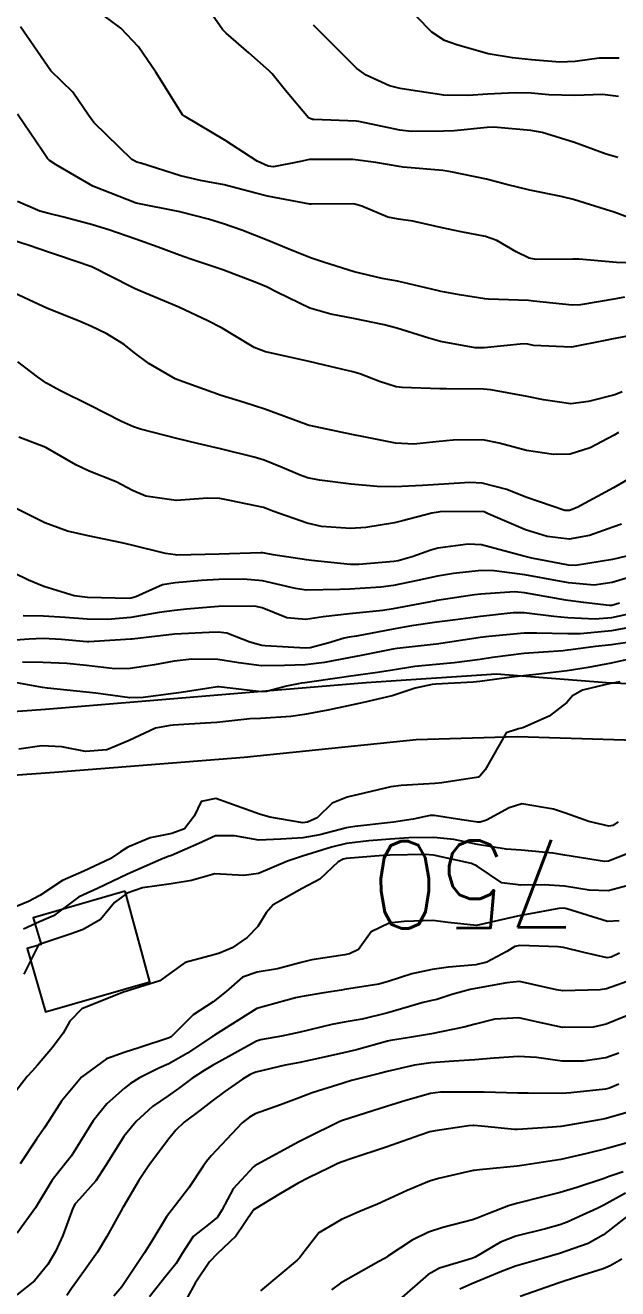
# Model space of a CAD drawing. Header units: metres. Extents: x 318500 to 325275, y 7408834 to 7428799.
# Drawn here: x 323362 to 323389.1, y 7421012.5 to 7421070.3 of the extents above; entities that cross this region are included whole.
import ezdxf
from ezdxf.enums import TextEntityAlignment as Align

# ---------------------------------------------------------------- set-up
doc = ezdxf.new("R2010")
doc.units = ezdxf.units.M
doc.header["$MEASUREMENT"] = 0
for name, color, linetype in [('Cotas', 45, 'Continuous'), ('Curvas de Nivel 1m', 11, 'Continuous'), ('Curvas de Nivel 5m', 15, 'Continuous'), ('Edificações', 30, 'Continuous'), ('Vias Primárias', 230, 'Continuous'), ('Vias Secundárias', 230, 'Continuous')]:
    doc.layers.add(name, color=color, linetype=linetype)
doc.styles.add('Style-STANDARD', font='STANDARD.shx')

msp = doc.modelspace()

# ---------------------------------------------------------------- linework, layer by layer
at = {"layer": 'Curvas de Nivel 1m', "flags": 128}
for points, elevation in [([(323389.194, 7421068.79), (323388.281, 7421068.787), (323387.191, 7421068.64), (323386.485, 7421068.602), (323385.192, 7421068.715), (323384.311, 7421068.805), (323383.196, 7421068.98), (323381.772, 7421069.391), (323381.204, 7421069.589), (323380.617, 7421069.976), (323379.231, 7421071.392)], 771), ([(323390.44, 7421061.186), (323389.098, 7421061.688), (323388.973, 7421061.736), (323388.571, 7421061.868), (323387.107, 7421062.325), (323386.543, 7421062.461), (323385.112, 7421062.741), (323384.035, 7421063.008), (323383.12, 7421063.252), (323381.497, 7421063.592), (323381.125, 7421063.647), (323379.315, 7421063.801), (323379.128, 7421063.83), (323378.059, 7421064.006), (323377.132, 7421064.139), (323377.01, 7421064.144), (323375.132, 7421064.155), (323375.032, 7421064.15), (323374.609, 7421064.055), (323373.372, 7421063.822), (323373.127, 7421063.852), (323372.628, 7421064.078), (323371.144, 7421065.035), (323369.301, 7421066.128), (323369.219, 7421066.188), (323369.161, 7421066.269), (323367.985, 7421068.142), (323367.197, 7421069.297), (323366.386, 7421070.162), (323365.223, 7421071.032)], 768), ([(323389.505, 7421059.422), (323389.074, 7421059.436), (323387.373, 7421059.588), (323387.076, 7421059.597), (323385.402, 7421059.58), (323385.076, 7421059.639), (323384.477, 7421059.919), (323383.599, 7421060.446), (323383.087, 7421060.629), (323381.971, 7421060.839), (323381.091, 7421061.023), (323379.749, 7421061.328), (323379.094, 7421061.417), (323378.611, 7421061.513), (323377.427, 7421062.015), (323377.101, 7421062.111), (323377.002, 7421062.121), (323375.101, 7421062.106), (323375.041, 7421062.111), (323373.106, 7421062.474), (323372.573, 7421062.613), (323371.113, 7421062.997), (323370.038, 7421063.195), (323369.119, 7421063.404), (323367.299, 7421063.977), (323367.128, 7421064.03), (323366.897, 7421064.153), (323365.155, 7421065.848), (323364.917, 7421066.184), (323364.2, 7421067.224), (323363.18, 7421068.21), (323361.799, 7421070.224)], 767), ([(323389.136, 7421064.235), (323388.61, 7421064.396), (323387.146, 7421064.932), (323385.671, 7421065.386), (323385.154, 7421065.484), (323383.469, 7421065.622), (323383.155, 7421065.613), (323381.647, 7421065.468), (323381.152, 7421065.446), (323379.701, 7421065.435), (323379.152, 7421065.487), (323377.289, 7421065.887), (323377.158, 7421065.909), (323375.231, 7421065.977), (323375.159, 7421065.985), (323374.984, 7421066.052), (323373.927, 7421067.308), (323373.311, 7421068.069), (323373.182, 7421068.201), (323372.243, 7421069.036), (323371.207, 7421069.924), (323371.038, 7421070.103), (323370.581, 7421070.748)], 769), ([(323389.448, 7421057.854), (323389.123, 7421057.785), (323389.049, 7421057.769), (323387.429, 7421057.499), (323387.044, 7421057.482), (323385.282, 7421057.672), (323385.047, 7421057.694), (323383.223, 7421057.761), (323383.048, 7421057.775), (323381.892, 7421057.957), (323381.052, 7421058.117), (323380.863, 7421058.162), (323379.059, 7421058.581), (323378.349, 7421058.712), (323377.065, 7421059.017), (323375.661, 7421059.451), (323375.074, 7421059.652), (323374.047, 7421060.06), (323373.084, 7421060.46), (323371.921, 7421060.921), (323371.091, 7421061.214), (323370.408, 7421061.425), (323369.096, 7421061.761), (323367.1, 7421062.15), (323365.111, 7421062.924), (323363.424, 7421063.899), (323363.129, 7421064.102), (323363.029, 7421064.202), (323362.817, 7421064.523), (323361.657, 7421066.225)], 766), ([(323389.329, 7421053.521), (323388.993, 7421053.391), (323387.787, 7421053.079), (323386.986, 7421052.98), (323385.741, 7421053.15), (323384.991, 7421053.305), (323383.321, 7421053.609), (323382.996, 7421053.647), (323381.302, 7421053.659), (323380.995, 7421053.662), (323379.266, 7421053.717), (323378.996, 7421053.751), (323378.236, 7421054.001), (323377.329, 7421054.341), (323377.004, 7421054.441), (323375.714, 7421054.747), (323375.009, 7421054.915), (323373.918, 7421055.154), (323373.013, 7421055.345), (323372.493, 7421055.556), (323371.606, 7421056.091), (323371.025, 7421056.429), (323370.365, 7421056.772), (323369.039, 7421057.398), (323367.262, 7421058.147), (323367.051, 7421058.237), (323366.89, 7421058.315), (323365.066, 7421059.233), (323363.493, 7421059.777), (323363.076, 7421059.904), (323362.193, 7421060.213), (323361.34, 7421060.484)], 764), ([(323389.167, 7421051.657), (323388.965, 7421051.533), (323387.865, 7421050.968), (323386.952, 7421050.673), (323386.199, 7421050.65), (323384.954, 7421050.833), (323383.713, 7421051.175), (323382.961, 7421051.327), (323381.606, 7421051.315), (323380.959, 7421051.245), (323379.803, 7421051.136), (323378.958, 7421051.18), (323377.515, 7421051.458), (323376.963, 7421051.573), (323375.029, 7421051.98), (323374.969, 7421051.995), (323374.844, 7421052.042), (323372.98, 7421052.737), (323372.029, 7421053.04), (323370.989, 7421053.35), (323369.078, 7421054.04), (323368.999, 7421054.068), (323368.882, 7421054.122), (323367.679, 7421054.812), (323367.012, 7421055.312), (323366.54, 7421055.682), (323365.754, 7421056.169), (323365.025, 7421056.53), (323364.447, 7421056.767), (323363.037, 7421057.337), (323361.104, 7421058.229)], 763), ([(323390.17, 7421049.842), (323388.933, 7421049.134), (323387.271, 7421048.233), (323386.922, 7421048.091), (323386.716, 7421048.098), (323384.928, 7421048.71), (323384.064, 7421049.056), (323382.934, 7421049.34), (323382.358, 7421049.37), (323380.933, 7421049.289), (323380.192, 7421049.237), (323378.932, 7421049.184), (323378.116, 7421049.186), (323376.933, 7421049.293), (323375.485, 7421049.484), (323374.935, 7421049.584), (323374.595, 7421049.703), (323373.778, 7421050.057), (323372.945, 7421050.396), (323372.488, 7421050.535), (323370.952, 7421050.914), (323369.901, 7421051.165), (323368.959, 7421051.382), (323367.293, 7421051.817), (323366.967, 7421051.923), (323366.422, 7421052.158), (323364.981, 7421052.899), (323363.605, 7421053.579), (323362.996, 7421053.918), (323362.572, 7421054.206), (323361.683, 7421054.896)], 762), ([(323389.298, 7421047.471), (323388.912, 7421047.331), (323387.834, 7421046.948), (323386.903, 7421046.789), (323385.9, 7421046.905), (323384.91, 7421047.217), (323383.208, 7421047.936), (323383.012, 7421048.03), (323382.921, 7421048.049), (323380.991, 7421048.029), (323380.921, 7421048.021), (323380.619, 7421047.965), (323379.28, 7421047.619), (323378.913, 7421047.53), (323377.61, 7421047.309), (323376.909, 7421047.266), (323375.577, 7421047.366), (323374.912, 7421047.516), (323373.342, 7421048.064), (323373.041, 7421048.188), (323372.922, 7421048.229), (323371.383, 7421048.552), (323370.925, 7421048.636), (323370.375, 7421048.656), (323368.924, 7421048.556), (323367.528, 7421048.743), (323366.929, 7421049.012), (323366.17, 7421049.399), (323364.937, 7421049.887), (323364.332, 7421050.186), (323362.952, 7421050.973), (323361.725, 7421051.452)], 761), ([(323389.686, 7421045.04), (323388.874, 7421044.808), (323388.058, 7421044.686), (323386.874, 7421044.792), (323385.8, 7421044.976), (323384.879, 7421045.146), (323383.475, 7421045.337), (323382.881, 7421045.344), (323381.621, 7421045.211), (323380.877, 7421045.088), (323379.963, 7421044.885), (323378.87, 7421044.656), (323378.287, 7421044.581), (323376.867, 7421044.494), (323376.41, 7421044.481), (323374.866, 7421044.457), (323374.392, 7421044.522), (323372.872, 7421044.873), (323372.004, 7421044.952), (323370.873, 7421044.935), (323370.09, 7421044.89), (323368.87, 7421044.788), (323368.303, 7421044.694), (323367.08, 7421044.147), (323366.859, 7421044.081), (323366.779, 7421044.071), (323364.859, 7421044.122), (323364.252, 7421044.186), (323362.866, 7421044.619), (323362.167, 7421044.914), (323360.879, 7421045.527)], 759), ([(323389.208, 7421043.855), (323388.859, 7421043.752), (323388.745, 7421043.747), (323387.558, 7421043.88), (323386.861, 7421043.973), (323386.764, 7421043.988), (323384.866, 7421044.334), (323384.409, 7421044.375), (323382.865, 7421044.271), (323382.571, 7421044.236), (323380.86, 7421043.971), (323380.808, 7421043.961), (323378.856, 7421043.591), (323378.375, 7421043.517), (323376.854, 7421043.374), (323375.656, 7421043.228), (323374.851, 7421043.109), (323373.985, 7421043.187), (323372.856, 7421043.642), (323372.506, 7421043.725), (323370.856, 7421043.706), (323369.395, 7421043.574), (323368.854, 7421043.525), (323368.148, 7421043.426), (323366.85, 7421043.192), (323365.786, 7421043.103), (323364.849, 7421043.121), (323363.836, 7421043.204), (323362.851, 7421043.254), (323361.917, 7421043.281)], 758), ([(323390.595, 7421043.572), (323388.853, 7421043.186), (323388.106, 7421043.121), (323386.853, 7421043.188), (323386.208, 7421043.251), (323384.855, 7421043.41), (323384.351, 7421043.413), (323382.853, 7421043.25), (323381.703, 7421043.1), (323380.85, 7421042.985), (323379.69, 7421042.819), (323378.847, 7421042.671), (323377.173, 7421042.345), (323376.843, 7421042.298), (323376.605, 7421042.26), (323375.866, 7421042.03), (323375.056, 7421041.819), (323374.836, 7421041.8), (323373.003, 7421041.902), (323372.838, 7421041.921), (323372.302, 7421042.078), (323371.236, 7421042.486), (323370.844, 7421042.525), (323370.439, 7421042.509), (323368.843, 7421042.444), (323366.902, 7421042.211), (323366.841, 7421042.202), (323366.136, 7421042.161), (323364.931, 7421042.086), (323364.839, 7421042.091), (323363.669, 7421042.192), (323362.84, 7421042.232), (323362.19, 7421042.21), (323360.949, 7421042.118)], 757), ([(323389.754, 7421042.751), (323388.847, 7421042.585), (323387.428, 7421042.457), (323386.846, 7421042.449), (323385.431, 7421042.489), (323384.846, 7421042.483), (323383.238, 7421042.328), (323382.843, 7421042.279), (323382.547, 7421042.239), (323380.84, 7421041.981), (323380.687, 7421041.962), (323379.045, 7421041.779), (323378.836, 7421041.745), (323377.384, 7421041.459), (323376.83, 7421041.356), (323375.719, 7421041.139), (323374.825, 7421041.042), (323373.878, 7421041), (323372.824, 7421040.988), (323371.786, 7421041.125), (323370.828, 7421041.271), (323369.641, 7421041.299), (323368.826, 7421041.205), (323367.927, 7421041.03), (323366.821, 7421040.862), (323366.123, 7421040.857), (323364.822, 7421040.999), (323363.921, 7421041.092), (323362.824, 7421041.136), (323361.889, 7421041.149)], 756), ([(323390.479, 7421041.479), (323388.829, 7421041.11), (323387.779, 7421040.917), (323386.823, 7421040.765), (323385.521, 7421040.6), (323384.819, 7421040.531), (323384.271, 7421040.465), (323382.815, 7421040.27), (323382.517, 7421040.241), (323380.813, 7421040.154), (323380.638, 7421040.138), (323379.854, 7421039.974), (323379.085, 7421039.706), (323378.804, 7421039.612), (323377.504, 7421039.305), (323376.797, 7421039.153), (323375.866, 7421038.958), (323374.791, 7421038.762), (323374.167, 7421038.671), (323372.788, 7421038.576), (323372.302, 7421038.562), (323370.785, 7421038.404), (323370.509, 7421038.378), (323368.782, 7421038.274), (323368.643, 7421038.261), (323367.977, 7421038.132), (323366.774, 7421037.576), (323365.747, 7421037.143), (323364.769, 7421037.072), (323363.686, 7421037.276), (323362.771, 7421037.336), (323361.727, 7421037.173)], 754), ([(323389.225, 7421040.263), (323388.815, 7421040.176), (323388.549, 7421040.127), (323387.519, 7421039.873), (323387.063, 7421039.62), (323386.801, 7421039.305), (323385.994, 7421038.69), (323384.784, 7421038.157), (323384.59, 7421038.106), (323384.032, 7421037.921), (323383.06, 7421036.233), (323382.821, 7421035.939), (323382.786, 7421035.913), (323382.759, 7421035.9), (323381.081, 7421035.631), (323380.755, 7421035.613), (323379.216, 7421035.52), (323378.752, 7421035.448), (323377.582, 7421035.173), (323376.744, 7421034.985), (323376.059, 7421034.708), (323375.383, 7421034.033), (323374.935, 7421033.83), (323374.727, 7421033.813), (323373.216, 7421034.063), (323372.732, 7421034.197), (323372.523, 7421034.284), (323370.742, 7421034.919), (323370.063, 7421034.784), (323369.753, 7421034.11), (323369.299, 7421033.536), (323368.718, 7421033.316), (323367.732, 7421033.117), (323366.708, 7421032.698), (323366.375, 7421032.485), (323365.896, 7421032.162), (323364.694, 7421031.593), (323363.716, 7421031.163), (323362.683, 7421030.48), (323362.168, 7421030.208), (323361.12, 7421029.777)], 753), ([(323389.154, 7421033.854), (323388.904, 7421033.681), (323388.727, 7421033.656), (323387.811, 7421033.869), (323386.736, 7421034.254), (323386.19, 7421034.437), (323384.741, 7421034.676), (323384.157, 7421034.5), (323383.132, 7421033.934), (323382.837, 7421033.83), (323382.728, 7421033.832), (323381.991, 7421033.947), (323380.733, 7421034.149), (323380.553, 7421034.142), (323379.774, 7421033.974), (323378.876, 7421033.84), (323378.727, 7421033.823), (323377.103, 7421033.636), (323376.723, 7421033.575), (323375.495, 7421033.256), (323374.716, 7421033.119), (323373.717, 7421033.053), (323372.714, 7421033.018), (323371.592, 7421033.212), (323370.717, 7421033.215), (323369.965, 7421032.854), (323368.703, 7421032.316), (323368.557, 7421032.268), (323368.217, 7421032.127), (323366.693, 7421031.463), (323365.325, 7421030.809), (323364.683, 7421030.518), (323364.455, 7421030.41), (323364.154, 7421030.185), (323363.316, 7421029.548), (323362.666, 7421029.28), (323361.93, 7421028.942)], 752), ([(323389.988, 7421032.563), (323388.703, 7421032.06), (323388.527, 7421032.038), (323386.707, 7421032.326), (323386.179, 7421032.417), (323384.71, 7421032.555), (323384.033, 7421032.598), (323382.713, 7421032.823), (323381.624, 7421033.044), (323380.718, 7421033.141), (323379.577, 7421033.117), (323378.716, 7421033.06), (323377.739, 7421032.981), (323376.713, 7421032.858), (323376.039, 7421032.697), (323374.704, 7421032.276), (323374.521, 7421032.224), (323374.016, 7421032.05), (323372.694, 7421031.484), (323372.014, 7421031.401), (323370.694, 7421031.469), (323369.625, 7421031.176), (323368.689, 7421031.013), (323367.375, 7421030.828), (323366.684, 7421030.583), (323366.099, 7421030.159), (323365.458, 7421029.378), (323364.661, 7421028.933), (323364.119, 7421028.724), (323362.651, 7421028.24), (323362.622, 7421028.229), (323362.601, 7421028.201), (323361.957, 7421026.883)], 751), ([(323389.198, 7421029.327), (323388.671, 7421029.288), (323386.806, 7421029.879), (323386.68, 7421029.902), (323386.434, 7421029.884), (323384.964, 7421029.617), (323384.675, 7421029.574), (323383.341, 7421029.259), (323382.668, 7421029.111), (323381.379, 7421029.243), (323380.671, 7421029.335), (323379.355, 7421029.294), (323378.668, 7421029.212), (323377.85, 7421028.815), (323377.268, 7421028.011), (323376.854, 7421027.81), (323376.646, 7421027.766), (323375.138, 7421027.54), (323374.641, 7421027.42), (323373.56, 7421027.132), (323372.634, 7421026.982), (323371.958, 7421026.752), (323371.204, 7421026.091), (323370.615, 7421025.626), (323369.7, 7421025.018), (323368.808, 7421024.118), (323368.696, 7421024.021), (323368.598, 7421023.975), (323367.216, 7421023.515), (323366.588, 7421023.319), (323365.739, 7421023.007), (323364.593, 7421022.18), (323363.672, 7421021.07), (323363.109, 7421020.194), (323362.888, 7421019.845), (323362.531, 7421019.339), (323361.783, 7421018.211)], 749), ([(323389.213, 7421027.852), (323388.838, 7421027.667), (323388.647, 7421027.637), (323387.582, 7421027.871), (323386.653, 7421028.102), (323386.406, 7421028.132), (323384.654, 7421028.198), (323384.417, 7421028.15), (323384.052, 7421027.919), (323383.147, 7421027.428), (323382.641, 7421027.313), (323381.394, 7421027.197), (323380.637, 7421027.093), (323379.702, 7421026.906), (323378.628, 7421026.555), (323378.191, 7421026.432), (323376.622, 7421026.179), (323376.485, 7421026.158), (323375.685, 7421026.029), (323374.779, 7421025.877), (323374.618, 7421025.848), (323374.379, 7421025.805), (323372.612, 7421025.311), (323370.685, 7421024.099), (323370.633, 7421024.066), (323370.599, 7421024.043), (323369.435, 7421023.264), (323368.58, 7421022.787), (323368.127, 7421022.577), (323367.249, 7421022.14), (323366.834, 7421021.878), (323366.563, 7421021.67), (323365.756, 7421020.958), (323365.117, 7421020.171), (323364.53, 7421019.216), (323364.132, 7421018.576), (323363.822, 7421018.187), (323363.241, 7421017.46), (323362.49, 7421016.2), (323361.644, 7421015.04)], 748), ([(323389.826, 7421026.648), (323388.625, 7421026.213), (323388.322, 7421026.166), (323386.624, 7421026.125), (323386.337, 7421026.172), (323384.63, 7421026.545), (323384.054, 7421026.493), (323382.624, 7421026.222), (323382.385, 7421026.181), (323381.532, 7421025.951), (323380.847, 7421025.729), (323380.617, 7421025.674), (323380.231, 7421025.581), (323378.611, 7421025.121), (323377.429, 7421024.828), (323376.607, 7421024.684), (323376.05, 7421024.581), (323374.602, 7421024.234), (323373.747, 7421024.053), (323372.785, 7421023.879), (323372.596, 7421023.812), (323371.475, 7421023.198), (323370.579, 7421022.703), (323370.199, 7421022.48), (323369.646, 7421022.109), (323369.029, 7421021.649), (323368.558, 7421021.326), (323367.847, 7421020.834), (323367.085, 7421020.142), (323366.533, 7421019.456), (323365.716, 7421018.162), (323365.249, 7421017.429), (323364.496, 7421016.586), (323364.304, 7421016.371), (323364.2, 7421016.183), (323363.736, 7421014.923), (323363.401, 7421014.191), (323363.043, 7421013.605), (323362.447, 7421012.861), (323361.636, 7421012.212)], 747), ([(323389.91, 7421025.138), (323388.607, 7421024.595), (323388.013, 7421024.459), (323386.606, 7421024.449), (323385.417, 7421024.707), (323384.61, 7421024.889), (323383.503, 7421024.821), (323382.607, 7421024.602), (323382.084, 7421024.466), (323380.602, 7421024.162), (323379.51, 7421023.976), (323378.736, 7421023.85), (323378.597, 7421023.823), (323377.173, 7421023.429), (323376.589, 7421023.281), (323375.562, 7421023.053), (323374.582, 7421022.846), (323373.914, 7421022.716), (323372.575, 7421022.398), (323372.342, 7421022.305), (323371.962, 7421022.079), (323371.143, 7421021.51), (323370.555, 7421021.074), (323369.999, 7421020.655), (323369.282, 7421020.113), (323368.905, 7421019.748), (323368.532, 7421019.281), (323367.666, 7421018.133), (323367.209, 7421017.44), (323366.491, 7421016.219), (323366.463, 7421016.177), (323366.45, 7421016.151), (323365.746, 7421014.885), (323365.32, 7421014.167), (323364.448, 7421012.944), (323364.126, 7421012.501), (323363.922, 7421012.185)], 746), ([(323389.187, 7421021.851), (323388.759, 7421021.665), (323388.566, 7421021.62), (323386.988, 7421021.451), (323386.563, 7421021.43), (323385.026, 7421021.44), (323384.563, 7421021.446), (323383.017, 7421021.479), (323382.563, 7421021.494), (323381.026, 7421021.492), (323380.562, 7421021.427), (323379.431, 7421021.102), (323378.553, 7421020.827), (323377.92, 7421020.628), (323376.543, 7421020.192), (323376.418, 7421020.145), (323376.172, 7421020.024), (323375.08, 7421019.489), (323374.532, 7421019.213), (323372.624, 7421018.172), (323372.52, 7421018.11), (323372.468, 7421018.071), (323371.531, 7421017.059), (323371.015, 7421016.092), (323370.814, 7421015.766), (323370.481, 7421015.5), (323369.702, 7421014.877), (323369.196, 7421014.113), (323368.919, 7421013.652), (323368.449, 7421013.064), (323367.704, 7421012.131)], 744), ([(323389.775, 7421020.618), (323388.546, 7421020.265), (323388.21, 7421020.199), (323386.54, 7421019.913), (323386.511, 7421019.91), (323386.143, 7421019.886), (323384.539, 7421019.774), (323384.403, 7421019.776), (323382.892, 7421019.935), (323382.54, 7421019.969), (323382.512, 7421019.969), (323382.295, 7421019.942), (323380.776, 7421019.72), (323380.537, 7421019.666), (323380.087, 7421019.518), (323378.53, 7421018.968), (323376.969, 7421018.458), (323376.523, 7421018.296), (323376.326, 7421018.218), (323375.918, 7421018.026), (323374.987, 7421017.561), (323374.509, 7421017.32), (323373.7, 7421016.854), (323372.491, 7421016.124), (323372.462, 7421016.098), (323372.446, 7421016.071), (323371.66, 7421014.894), (323370.801, 7421014.095), (323370.456, 7421013.728), (323369.799, 7421012.754), (323369.443, 7421012.11)], 743), ([(323389.965, 7421019.269), (323388.53, 7421018.88), (323387.72, 7421018.677), (323386.525, 7421018.401), (323384.745, 7421018.13), (323384.522, 7421018.105), (323382.805, 7421017.936), (323382.556, 7421017.903), (323382.519, 7421017.897), (323380.933, 7421017.536), (323380.512, 7421017.408), (323379.489, 7421016.991), (323378.498, 7421016.525), (323378.132, 7421016.359), (323377.289, 7421016.008), (323376.734, 7421015.768), (323376.485, 7421015.664), (323375.456, 7421015.049), (323374.679, 7421014.038), (323374.578, 7421013.919), (323374.458, 7421013.809), (323372.78, 7421012.402)], 742), ([(323389.382, 7421017.847), (323388.746, 7421017.627), (323388.515, 7421017.542), (323387.254, 7421017.128), (323386.505, 7421016.895), (323385.702, 7421016.692), (323384.497, 7421016.396), (323384.128, 7421016.283), (323383.238, 7421015.929), (323382.705, 7421015.718), (323382.486, 7421015.645), (323381.135, 7421015.298), (323380.477, 7421015.085), (323379.72, 7421014.723), (323378.608, 7421013.988), (323378.459, 7421013.885), (323378.202, 7421013.738), (323376.447, 7421012.753), (323376.031, 7421012.437)], 741), ([(323389.608, 7421015.843), (323388.481, 7421014.953), (323387.78, 7421014.564), (323386.472, 7421014.11), (323385.729, 7421013.891), (323384.456, 7421013.52), (323383.814, 7421013.28), (323382.448, 7421012.724), (323381.912, 7421012.478)], 739), ([(323389.314, 7421013.847), (323388.783, 7421013.537), (323388.463, 7421013.412), (323387.29, 7421013.04), (323386.453, 7421012.76), (323384.67, 7421012.134)], 738)]:
    msp.add_lwpolyline(points, dxfattribs=dict(at, elevation=elevation))
at = {"layer": 'Curvas de Nivel 5m', "flags": 128}
for points, elevation in [([(323389.172, 7421067.035), (323388.43, 7421067.129), (323387.172, 7421067.076), (323385.973, 7421067.101), (323385.173, 7421067.177), (323384.452, 7421067.2), (323383.172, 7421067.144), (323382.297, 7421067.079), (323381.171, 7421067.1), (323379.866, 7421067.29), (323379.174, 7421067.395), (323378.694, 7421067.516), (323377.615, 7421068.013), (323377.185, 7421068.32), (323375.46, 7421070.046), (323375.214, 7421070.291)], 770), ([(323390.597, 7421056.266), (323389.022, 7421055.968), (323388.93, 7421055.953), (323388.562, 7421055.867), (323387.017, 7421055.562), (323385.284, 7421055.64), (323385.018, 7421055.707), (323384.822, 7421055.716), (323383.016, 7421055.534), (323382.608, 7421055.538), (323381.019, 7421055.83), (323380.485, 7421055.975), (323379.027, 7421056.431), (323378.442, 7421056.586), (323377.033, 7421056.878), (323375.995, 7421057.076), (323375.04, 7421057.357), (323373.561, 7421058.065), (323373.054, 7421058.328), (323372.617, 7421058.516), (323371.065, 7421059.098), (323369.599, 7421059.595), (323369.075, 7421059.78), (323368.096, 7421060.14), (323367.084, 7421060.508), (323365.849, 7421060.93), (323365.09, 7421061.155), (323363.782, 7421061.505), (323363.095, 7421061.675), (323362.681, 7421061.792), (323361.657, 7421062.222)], 765), ([(323390.495, 7421046.237), (323388.89, 7421045.86), (323387.197, 7421045.574), (323386.885, 7421045.586), (323385.208, 7421045.907), (323384.891, 7421045.99), (323384.781, 7421046.023), (323382.899, 7421046.518), (323382.291, 7421046.554), (323380.896, 7421046.366), (323380.579, 7421046.281), (323379.727, 7421045.977), (323379.084, 7421045.79), (323378.887, 7421045.758), (323377.276, 7421045.622), (323376.884, 7421045.623), (323375.113, 7421045.811), (323374.887, 7421045.836), (323373.357, 7421046.063), (323372.891, 7421046.151), (323372.802, 7421046.16), (323370.89, 7421046.1), (323368.951, 7421046.057), (323368.889, 7421046.06), (323368.438, 7421046.127), (323366.895, 7421046.501), (323366.435, 7421046.619), (323364.901, 7421046.932), (323363.948, 7421047.146), (323362.91, 7421047.528), (323361.534, 7421048.221)], 760), ([(323390.844, 7421042.246), (323388.944, 7421041.962), (323388.841, 7421041.944), (323388.11, 7421041.867), (323386.991, 7421041.725), (323386.837, 7421041.702), (323386.635, 7421041.681), (323384.835, 7421041.546), (323383.4, 7421041.363), (323382.83, 7421041.278), (323381.651, 7421041.128), (323380.826, 7421041.052), (323379.848, 7421040.951), (323378.822, 7421040.789), (323378.141, 7421040.679), (323376.817, 7421040.497), (323376.403, 7421040.437), (323374.813, 7421040.214), (323374.66, 7421040.195), (323373.976, 7421040.053), (323373.062, 7421039.81), (323372.806, 7421039.797), (323370.877, 7421040.031), (323370.809, 7421040.032), (323369.148, 7421039.773), (323368.804, 7421039.727), (323367.409, 7421039.533), (323366.801, 7421039.528), (323365.241, 7421039.736), (323364.804, 7421039.791), (323363.041, 7421039.963), (323362.807, 7421040.002), (323361.633, 7421040.218)], 755), ([(323389.845, 7421030.996), (323388.688, 7421030.69), (323387.831, 7421030.726), (323386.69, 7421030.91), (323385.76, 7421030.964), (323384.69, 7421030.948), (323383.827, 7421031.059), (323382.699, 7421031.826), (323382.442, 7421031.943), (323380.706, 7421032.332), (323380.312, 7421032.36), (323378.705, 7421032.324), (323378.391, 7421032.309), (323376.702, 7421032.175), (323376.573, 7421032.151), (323376.341, 7421032.024), (323375.494, 7421031.229), (323374.688, 7421030.808), (323373.361, 7421030.06), (323373.043, 7421029.696), (323372.665, 7421029.07), (323372.167, 7421028.568), (323371.483, 7421028.088), (323370.901, 7421027.842), (323370.645, 7421027.766), (323369.341, 7421027.411), (323368.632, 7421026.922), (323368.176, 7421026.577), (323366.802, 7421026.147), (323366.619, 7421026.095), (323366.539, 7421026.071), (323364.611, 7421025.299), (323364.051, 7421024.74), (323363.757, 7421024.188), (323363.26, 7421023.523), (323362.578, 7421022.728), (323362.331, 7421022.446), (323362.104, 7421022.207), (323361.438, 7421021.335)], 750), ([(323389.175, 7421023.268), (323388.588, 7421023.064), (323387.551, 7421022.904), (323386.585, 7421022.909), (323385.414, 7421023.072), (323384.588, 7421023.121), (323383.471, 7421023.043), (323382.586, 7421022.973), (323381.636, 7421022.898), (323380.583, 7421022.825), (323379.827, 7421022.725), (323378.577, 7421022.432), (323378.231, 7421022.339), (323376.955, 7421022.014), (323376.659, 7421021.928), (323376.568, 7421021.902), (323375.144, 7421021.451), (323374.558, 7421021.226), (323373.698, 7421020.908), (323372.546, 7421020.495), (323372.276, 7421020.342), (323371.95, 7421020.079), (323370.525, 7421018.568), (323370.31, 7421018.315), (323370.156, 7421018.104), (323369.503, 7421017.112), (323368.744, 7421016.117), (323368.629, 7421015.978), (323368.485, 7421015.78), (323367.851, 7421014.747), (323367.471, 7421014.135), (323366.444, 7421012.579), (323366.077, 7421012.155)], 745), ([(323389.488, 7421016.862), (323388.497, 7421016.317), (323388.198, 7421016.16), (323387.544, 7421015.869), (323386.825, 7421015.538), (323386.485, 7421015.417), (323385.832, 7421015.242), (323384.475, 7421014.9), (323383.764, 7421014.627), (323382.605, 7421013.938), (323382.459, 7421013.877), (323380.97, 7421013.44), (323380.452, 7421013.139), (323379.123, 7421011.98)], 740)]:
    msp.add_lwpolyline(points, dxfattribs=dict(at, elevation=elevation))
at = {"layer": 'Edificações'}
msp.add_lwpolyline([(323366.593, 7421030.685), (323362.385, 7421029.467), (323362.74, 7421028.24), (323362.1, 7421028.055), (323362.939, 7421025.157), (323367.715, 7421026.539)], close=True, dxfattribs=at)
at = {"layer": 'Vias Primárias'}
for points in [[(323715.644, 7420145.548, 0), (323709.04, 7420132.939)], [(323831.088, 7420001.787, 0), (323833.844, 7420008.443, 0.220888)], [(323205.069, 7420933.766, 0), (323207.298, 7420931.929, 0.020742), (323210.311, 7420929.649), (323213.335, 7420928.865), (323214.564, 7420929.479), (323216.061, 7420926.782), (323213.869, 7420925.313), (323213.871, 7420924.556), (323218.068, 7420917.639), (323222.108, 7420910.972), (323227.38, 7420903.131), (323230.217, 7420898.982, 0.38291), (323236.446, 7420897.46), (323249.502, 7420903.926), (323257.59, 7420907.836)]]:
    msp.add_lwpolyline(points, format="xyb", dxfattribs=at)
at = {"layer": 'Vias Secundárias'}
for points in [[(323443.749, 7421042.379), (323432.758, 7421042.65), (323426.922, 7421042.514), (323420.273, 7421042.786), (323416.454, 7421042.514), (323413.061, 7421041.565), (323409.805, 7421041.022), (323406.412, 7421039.937), (323402.07, 7421039.53), (323394.446, 7421039.936), (323388.611, 7421040.208), (323383.59, 7421040.615), (323377.619, 7421040.208), (323362.942, 7421038.985), (323355.343, 7421038.442)], [(323350.317, 7421035.179), (323363.357, 7421036.132), (323372.042, 7421036.81), (323379.913, 7421037.624), (323384.548, 7421037.76), (323393.368, 7421037.488), (323401.938, 7421037.085), (323407.231, 7421037.356), (323415.373, 7421038.577), (323422.706, 7421039.527), (323428.813, 7421039.391), (323437.091, 7421039.934)]]:
    msp.add_lwpolyline(points, dxfattribs=at)

# ---------------------------------------------------------------- texts
at = {"layer": 'Cotas', "style": 'Style-STANDARD'}
msp.add_text('750', height=4, rotation=180.52716, dxfattribs=at).set_placement((323382.515, 7421030.999, 750), align=Align.MIDDLE_CENTER)

doc.saveas('drawing.dxf')
